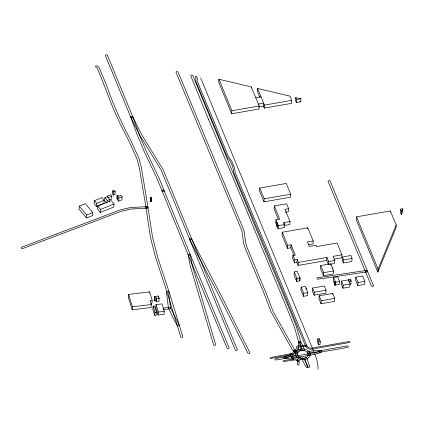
<?xml version="1.0" encoding="UTF-8"?>
<svg xmlns="http://www.w3.org/2000/svg" width="424" height="424" viewBox="0 0 424 424"><rect width="100%" height="100%" fill="white"/><g stroke="black" fill="none" stroke-linecap="round" stroke-linejoin="round"><path stroke-width="0.64" d="M298.655 341.998L298.475 346.291L298.835 350.091A1.06 0.747 4.1 0 0 299.964 350.828A1.06 0.747 4.1 0 0 300.945 350.065L300.595 346.376L300.775 342.12M79.283 206.112L79.065 209.112L86.47 217.968L92.559 215.562L92.771 212.562L85.388 203.7L79.283 206.112L86.682 214.973L86.47 217.968M94.34 200.706L94.123 203.706L96.402 206.366L103.965 203.282L104.177 200.282L101.903 197.626L94.34 200.706L96.614 203.366L96.402 206.366M97.764 206.106L97.547 209.106L100.308 212.429L113.828 207.029L114.045 204.029L111.178 200.674L97.764 206.106L100.525 209.429L100.308 212.429M109.556 201.861L109.731 199.466L107.378 196.747L104.876 197.711L104.659 200.711L106.588 203.011M107.012 202.873L107.187 200.478L104.876 197.711M111.857 196.158L108.295 197.536L107.129 196.089L110.717 194.717L111.857 196.158L111.645 199.158L109.858 199.847M112.625 190.816L112.408 193.816L113.484 195.088L114.984 194.483L115.196 191.484L114.12 190.217L112.625 190.816L113.696 192.088L113.484 195.088M117.024 195.57L116.812 198.565L118.635 201.162L121.911 199.847L122.128 196.853L120.914 195.422L118.89 196.227L118.005 195.178L117.024 195.57L117.914 196.625L117.427 199.731M118.635 201.162L118.853 198.162L117.644 196.731M128.573 294.415L128.355 297.409L132.177 309.801L151.135 307.517L151.347 304.517L150.107 300.484L152.179 300.234L149.603 291.882L128.573 294.415L132.394 306.801L132.177 309.801M150.35 197.6L150.255 201.448L151.347 201.405L151.559 198.406L151.437 197.558L150.35 197.6L150.255 201.448M151.437 197.558L151.347 201.405M149.518 293.079L149.603 291.882M152.179 300.234L151.967 303.234L150.928 303.356M153.091 306.223L152.873 309.223L154.781 315.414L156.265 315.239L156.483 312.244L154.564 306.049L153.091 306.223L154.999 312.419L154.781 315.414M156 300.77L156.297 301.729L158.936 301.416L159.148 298.422L158.433 296.037L154.649 296.477L154.431 299.471L154.866 300.902L156 300.77L156.218 297.77L155.083 297.908L154.866 300.902M156.011 304.591L155.793 307.591L158.078 315.027L164.077 314.317L164.295 311.322L162.016 303.886L156.011 304.591L158.295 312.027L158.078 315.027M156.297 301.729L156.509 298.735L156.218 297.77M158.348 297.235L158.433 296.037M218.932 79.23L218.715 82.224L231.679 113.754L258.963 109.021L259.175 106.021L251.326 86.947L218.932 79.23L231.891 110.759L231.679 113.754M251.241 88.144L251.326 86.947M257.601 88.441L263.654 103.165L263.442 106.159L264.242 108.099L291.521 103.377L291.733 100.382L290 96.158L257.601 88.441L257.389 91.436L259.854 97.441M264.242 108.099L264.454 105.104L263.654 103.165L258.375 104.076M259.758 188.055L259.546 191.054L263.993 201.819L290.482 197.229L290.694 194.229L286.258 183.459L259.758 188.055L264.21 198.824L263.993 201.819M285.347 212.217L288.431 211.682L288.643 208.688L286.651 203.822L274.339 205.947L274.121 208.947L278.271 219.134M274.339 205.947L279.708 219.134L275.934 219.78L275.722 222.78L276.655 225.07M276.798 222.701L276.819 226.278L277.121 226.225L277.338 223.231L276.798 222.701L277.1 222.648L275.934 219.78M276.819 226.278L277.1 222.648M288.643 208.688L284.944 209.323L290.005 221.551L283.449 222.674L283.651 223.172L284.059 223.103L284.658 224.582L284.446 227.582L278.118 228.668L278.335 225.669L277.338 223.231M308.561 244.701L312.997 243.922L313.209 240.922L307.75 227.783L282.273 232.241L282.055 235.235L287.514 248.385L290.853 247.802L291.065 244.807L287.726 245.385L287.514 248.385M283.974 224.301L284.059 223.103M295.719 97.52L295.501 100.515L296.328 102.528L300.754 101.765L300.966 98.771L295.719 97.52L296.546 99.534L296.328 102.528M290.005 221.551L289.793 224.55L284.425 225.467M291.065 244.807L295.279 254.999L292.904 255.418L292.687 258.412L294.563 262.933L296.938 262.52L297.15 259.525L294.781 259.933L294.563 262.933M299.927 277.858L297.272 271.392L294.256 271.916L294.039 274.911L296.641 281.467L299.805 280.916L299.991 277.842L299.805 280.916M296.641 281.467L296.922 278.372L294.256 271.916M296.71 281.372L296.922 278.372M298.348 262.44L326.92 257.437L326.703 260.437L298.136 265.435L298.348 262.44L297.15 259.525M306.054 287.912L305.185 286.417L301.13 287.127L300.913 290.127L303.478 296.334L307.548 295.618L307.76 292.618L306.054 287.912L305.969 289.11M307.665 228.981L307.75 227.783M303.478 296.334L303.695 293.334L301.13 287.127M312.578 288.044L312.361 291.044L314.094 295.215L325.865 293.159L326.083 290.159L324.334 285.993L312.578 288.044L314.311 292.216L314.094 295.215M320.745 265.562L320.533 268.556L323.433 275.685L333.381 273.941L333.598 270.941L330.694 263.813L320.745 265.562L323.644 272.685L323.433 275.685M319.208 295.788L318.996 298.782L321.032 303.732L334.568 301.385L334.785 298.385L332.745 293.44L319.208 295.788L321.244 300.733L321.032 303.732M317.677 339.014L317.465 342.009L318.599 344.791L320.099 344.537L320.311 341.543L319.177 338.755L317.677 339.014L318.816 341.797L318.599 344.791M319.092 339.953L319.177 338.755M326.92 257.437L328.642 261.603L328.43 264.603L326.703 260.437M330.609 265.016L330.694 263.813M332.188 268.896L332.278 267.698M333.545 277.566L333.328 280.561L334.886 285.013L339.375 284.504L339.587 281.51L337.695 276.851L333.545 277.566L335.188 281.557L334.934 285.034M313.209 240.922L307.506 241.924L309.382 246.424L316.076 245.252L316.633 246.598L337.117 243.021L341.951 254.808L333.068 256.366L334.796 260.527L334.578 263.527L329.66 264.385M332.66 294.638L332.745 293.44M334.769 284.891L335.188 281.557M334.838 284.976L335.082 281.6M334.997 285.061L335.002 281.674M335.278 282.077L335.061 285.071L335.214 282.061M335.251 285.219L335.405 282.077M341.951 254.808L341.733 257.803L334.123 259.138M342.354 257.002L342.142 260.002L343.392 262.954L351.846 261.433L352.063 258.439L350.834 255.502L342.354 257.002L343.604 259.954L343.392 262.954M341.468 281.086L341.256 284.085L342.974 288.203L349.864 286.984L350.081 283.99L348.353 279.866L341.468 281.086L343.186 285.204L342.974 288.203M348.438 281.038L348.523 279.835L350.553 279.48L351.167 280.948L350.955 283.942L349.938 284.122M350.468 280.677L350.553 279.48M356.505 216.839L356.293 219.839L377.853 272.113L395.942 228.001L396.159 225.001L390.371 210.956L356.505 216.839L378.07 269.113L377.853 272.113M355.773 277.195L355.561 280.195L357.803 285.591L364.64 284.382L364.857 281.388L362.594 275.982L355.773 277.195L358.02 282.591L357.803 285.591M390.287 212.154L390.371 210.956M400.542 209.202L400.33 212.196L401.38 214.745L402.583 211.804L402.8 208.804L400.542 209.202L401.592 211.751L401.38 214.745M378.07 269.113L396.159 225.001M401.592 211.751L402.8 208.804M293.97 350.887L292.496 353.044L290.604 353.749A0.705 0.498 4.1 0 0 290.525 354.612A0.705 0.498 4.1 0 0 291.611 354.257A0.705 0.498 4.1 0 0 290.588 353.754M294.071 350.759L296.371 348.761L296.471 346.62L297.033 346.111L305.879 345.125M319.892 350.738L317.364 352.026L308.863 353.865M321.185 351.973L318.228 353.431L309.573 355.301M284.419 357.013L287.467 355.619L295.931 353.542A1.06 0.747 4.1 0 1 297.282 354.045A1.06 0.747 4.1 0 1 296.641 354.978L288.437 356.992L285.638 358.28M96.614 203.366L104.177 200.282M113.696 192.088L115.196 191.484M118.853 198.162L122.128 196.853M100.525 209.429L114.045 204.029M107.187 200.478L109.731 199.466M86.682 214.973L92.771 212.562M56.196 234.096L21.714 247.187A1.06 0.747 4.1 0 0 21.338 248.199A1.06 0.747 4.1 0 0 22.785 248.517L121.026 211.353L131.005 209.016L147.038 208.195M56.206 234.09L120.188 209.944L130.576 207.532L146.842 206.695M291.214 354.671L293.609 353.701L295.289 351.289A0.705 0.498 4.1 0 0 294.585 350.584A0.705 0.498 4.1 0 0 294.002 351.295A0.705 0.498 4.1 0 0 295.184 351.416C296.413 350.277 298.756 349.122 297.929 347.033L306.213 346.106M290.673 353.727L270.501 357.49A0.705 0.498 4.1 0 0 270.03 358.094A0.705 0.498 4.1 0 0 270.909 358.46L291.145 354.687M296.927 355.784L308.948 353.849M297.558 357.236L309.488 355.317M343.604 259.954L352.063 258.439M284.716 356.918L275.722 358.519A1.06 0.747 4.1 0 0 275.017 359.425A1.06 0.747 4.1 0 0 276.337 359.971L285.336 358.375M292.846 358.958L283.635 360.623A0.705 0.498 4.1 0 0 283.168 361.227A0.705 0.498 4.1 0 0 284.048 361.593L293.26 359.934M351.167 280.948L349.138 281.308L348.523 279.835M358.02 282.591L364.857 281.388M343.186 285.204L350.081 283.99M328.642 261.603L334.796 260.527M323.644 272.685L333.598 270.941M303.695 293.334L307.76 292.618M314.311 292.216L326.083 290.159M320.237 350.627L346.97 345.958A1.06 0.747 4.1 0 1 348.284 346.509A1.06 0.747 4.1 0 1 347.574 347.415L320.841 352.084M255.773 97.758L261.057 96.842M296.546 99.534L300.966 98.771M231.891 110.759L259.175 106.021M264.454 105.104L291.733 100.382M258.746 106.975L263.442 106.159M264.21 198.824L290.694 194.229M335.464 282.225L339.587 281.51M321.244 300.733L334.785 298.385M278.335 225.669L284.658 224.582M318.816 341.797L320.311 341.543M366.092 270.475L317.751 277.688A1.06 0.747 4.1 0 0 316.998 278.573A1.06 0.747 4.1 0 0 318.291 279.156L366.627 271.943M132.394 306.801L151.347 304.517M156.509 298.735L159.148 298.422M154.999 312.419L156.483 312.244M158.295 312.027L164.295 311.322M297.023 355.768L287.923 356.891L284.97 356.897M297.457 357.252L288.331 358.375L285.082 358.397M292.958 358.948C296.53 357.973 300.616 360.564 298.819 364.587A0.705 0.498 4.1 0 1 298.04 365.006A0.705 0.498 4.1 0 1 297.415 364.428L297.685 361.953L297.409 360.819L295.242 359.891L293.148 359.944M150.472 198.448L151.559 198.406M320.565 350.611L317.099 350.447L308.158 351.448A1.06 0.747 4.1 0 0 307.305 352.286A1.06 0.747 4.1 0 0 308.534 352.932L317.438 351.941L320.512 352.106M299.588 101.49L300.754 101.765M294.118 351.729L296.434 352.704A1.06 0.747 4.1 0 0 297.871 352.455A1.06 0.747 4.1 0 0 297.452 351.422L295.136 350.447A1.06 0.747 4.1 0 0 293.578 350.94A1.06 0.747 4.1 0 0 294.85 351.83A1.06 0.747 4.1 0 0 295.523 350.717L294.309 349.323L272.987 311.248L265.784 292.284L247.415 248.369L245.803 243.45L243.948 230.502L178.117 72.138A1.06 0.747 4.1 0 0 176.797 71.582A1.06 0.747 4.1 0 0 176.082 72.488L241.892 230.783L243.699 243.572L245.358 248.66L263.744 292.613L270.963 311.614L292.38 349.88L293.731 351.459M307.426 352.545C309.038 354.411 307.543 357.103 305.413 357.724A5.406 3.816 4.1 0 1 300.34 357.639A1.06 0.747 4.1 0 0 298.915 357.914L297.139 360.257A1.06 0.747 4.1 0 0 297.584 361.285A1.06 0.747 4.1 0 0 299.015 361.02L300.791 358.678A1.06 0.747 4.1 0 0 300.346 357.649A5.422 3.827 4.1 0 1 297.351 354.268L297.463 353.319A5.406 3.816 4.1 0 1 301.734 350.521M300.701 341.818L302.953 345.936L304.353 349.583A1.06 0.747 4.1 0 1 303.611 350.478A1.06 0.747 4.1 0 1 302.312 349.906L300.966 346.376L298.729 342.301M306.706 345.459C308.02 349.392 312.97 348.072 315.928 347.389L348.979 341.537A0.705 0.498 4.1 0 1 349.858 341.903A0.705 0.498 4.1 0 1 349.387 342.507L316.341 348.364C312.806 349.355 306.96 350.282 305.386 345.772M191.367 238.648L221.736 296.646L249.794 352.535A1.06 0.747 4.1 0 1 249.158 353.473A1.06 0.747 4.1 0 1 247.802 352.975L219.749 297.102L189.385 239.109M132.829 116.945L141.929 135.097L163.251 169.881L237.281 349.588A1.06 0.747 4.1 0 1 236.566 350.494A1.06 0.747 4.1 0 1 235.251 349.943L161.237 170.278L139.973 135.595L130.836 117.384M190.259 254.628L229.018 347.622A1.06 0.747 4.1 0 1 228.303 348.528A1.06 0.747 4.1 0 1 226.988 347.977L188.23 254.994L157.251 179.071L144.271 151.665L137.371 135.288L130.809 117.321M208.629 119.685L236.809 186.73L289.152 313.813L294.283 326.756L298.676 342.168M292.904 255.418L294.781 259.933M130.82 117.342L105.391 55.65A1.06 0.747 4.1 0 1 106.111 54.744A1.06 0.747 4.1 0 1 107.426 55.3L132.85 116.987L139.406 134.938L146.28 151.262L159.281 178.711L190.259 254.633M282.273 232.241L287.726 245.385M200.679 77.931L312.562 348.523C315.398 355.111 318.239 361.958 318.074 369.267M290.853 247.802L294.076 255.598M296.938 262.52L298.136 265.435M306.722 345.496L269.849 255.508L235.182 172.595L234.7 168.461L231.562 160.738L228.833 157.421L197.123 80.92L197.409 78.647L196.635 76.686A0.705 0.498 4.1 0 0 195.756 76.32A0.705 0.498 4.1 0 0 195.284 76.924L195.994 78.604L195.734 81.069L227.502 157.717C231.292 161.756 233.423 167.289 233.809 172.78L268.493 255.741L305.37 345.735M277.121 226.225L278.118 228.668M208.624 119.679L190.827 75.997A1.06 0.747 4.1 0 1 191.547 75.096A1.06 0.747 4.1 0 1 192.862 75.652L291.187 313.469L296.355 326.501L300.754 341.945M293.731 359.335L291.59 354.104M292.375 359.557L290.228 354.316M296.821 278.393L299.991 277.842M154.649 296.477L155.083 297.908M190.297 254.75L192.279 265.562L215.625 344.484A1.06 0.747 4.1 0 1 214.809 345.343A1.06 0.747 4.1 0 1 213.553 344.717L190.201 265.763L188.192 254.872M147.992 207.394L152.47 236.778L157.543 256.769L169.07 291.813L182.797 336.651A1.06 0.747 4.1 0 1 181.997 337.515A1.06 0.747 4.1 0 1 180.73 336.905L167.003 292.062L155.476 257.018L150.377 236.942L145.549 204.718L139.252 167.406L136.91 158.687L128.064 139.348L120.315 124.153L113.06 108.125L100.234 75.149L97.128 67.951L95.872 67.082A1.06 0.747 4.1 0 1 95.819 66.017A1.06 0.747 4.1 0 1 97.313 66.033L99.068 67.384L106.71 85.706C112.959 104.071 120.978 121.783 130.057 138.913L138.945 158.338L141.34 167.22L147.997 207.416M301.766 350.505A5.422 3.827 4.1 0 1 307.453 352.567M163.399 309.128A1.06 0.747 4.1 0 0 164.501 309.462L169.738 308.799A1.06 0.747 4.1 0 0 170.533 307.93L168.646 292.751L168.975 292.316A1.06 0.747 4.1 0 0 168.524 291.288A1.06 0.747 4.1 0 0 167.098 291.553L166.51 292.571L168.45 308.1L172.425 316.654L177.131 325.409A1.06 0.747 4.1 0 0 178.504 325.886A1.06 0.747 4.1 0 0 179.108 324.938L170.543 307.935A1.06 0.747 4.1 0 0 169.266 307.321L164.024 307.983A1.06 0.747 4.1 0 0 163.229 308.852M310.267 354.533C309.128 361.672 296.572 361.147 295.242 354.347C295.804 346.843 309.43 347.351 310.267 354.533M307.845 366.278L303.876 358.667A1.06 0.747 4.1 0 0 302.519 358.169A1.06 0.747 4.1 0 0 301.883 359.107L305.996 366.94A1.06 0.747 4.1 0 0 307.437 367.279A1.06 0.747 4.1 0 0 307.845 366.278M373.343 285.41L330.105 181.085A1.06 0.747 4.1 0 0 328.786 180.534A1.06 0.747 4.1 0 0 328.075 181.44L371.313 285.765A1.06 0.747 4.1 0 0 372.632 286.317A1.06 0.747 4.1 0 0 373.343 285.41M309.361 365.658L307.002 358.259A1.06 0.747 4.1 0 0 305.731 357.649A1.06 0.747 4.1 0 0 304.936 358.519L307.331 366.946A1.06 0.747 4.1 0 0 308.428 367.709A1.06 0.747 4.1 0 0 309.446 366.967L309.361 365.658M305.63 346.005A0.705 0.498 4.1 0 0 306.748 345.692A0.705 0.498 4.1 0 0 305.762 345.147A0.705 0.498 4.1 0 0 305.63 346.005M188.622 255.391A1.06 0.747 4.1 0 0 190.297 254.93A1.06 0.747 4.1 0 0 188.818 254.109A1.06 0.747 4.1 0 0 188.622 255.391M162.493 191.362A1.06 0.747 4.1 0 0 164.168 190.901A1.06 0.747 4.1 0 0 162.689 190.079A1.06 0.747 4.1 0 0 162.493 191.362M365.737 271.795A1.06 0.747 4.1 0 0 367.412 271.323A1.06 0.747 4.1 0 0 365.928 270.512A1.06 0.747 4.1 0 0 365.737 271.795M131.212 117.75A1.06 0.747 4.1 0 0 132.887 117.278A1.06 0.747 4.1 0 0 131.398 116.468A1.06 0.747 4.1 0 0 131.212 117.75M292.645 359.838A0.705 0.498 4.1 0 0 293.758 359.52A0.705 0.498 4.1 0 0 292.761 358.98A0.705 0.498 4.1 0 0 292.645 359.838M284.414 358.232A1.06 0.747 4.1 0 0 286.083 357.755A1.06 0.747 4.1 0 0 284.589 356.95A1.06 0.747 4.1 0 0 284.414 358.232M146.163 207.924A1.06 0.747 4.1 0 0 147.95 207.702A1.06 0.747 4.1 0 0 146.704 206.705A1.06 0.747 4.1 0 0 146.163 207.924M308.566 355.153A1.06 0.747 4.1 0 0 310.267 354.724A1.06 0.747 4.1 0 0 308.815 353.876A1.06 0.747 4.1 0 0 308.566 355.153M319.892 351.931A1.06 0.747 4.1 0 0 321.588 351.491A1.06 0.747 4.1 0 0 320.131 350.648A1.06 0.747 4.1 0 0 319.892 351.931M299.021 342.597A1.06 0.747 4.1 0 0 300.754 342.237A1.06 0.747 4.1 0 0 299.371 341.336A1.06 0.747 4.1 0 0 299.021 342.597M189.751 239.465A1.06 0.747 4.1 0 0 191.431 238.998A1.06 0.747 4.1 0 0 189.947 238.177A1.06 0.747 4.1 0 0 189.751 239.465M296.551 357.056A1.06 0.747 4.1 0 0 298.284 356.685A1.06 0.747 4.1 0 0 296.89 355.789A1.06 0.747 4.1 0 0 296.551 357.056"/></g></svg>
